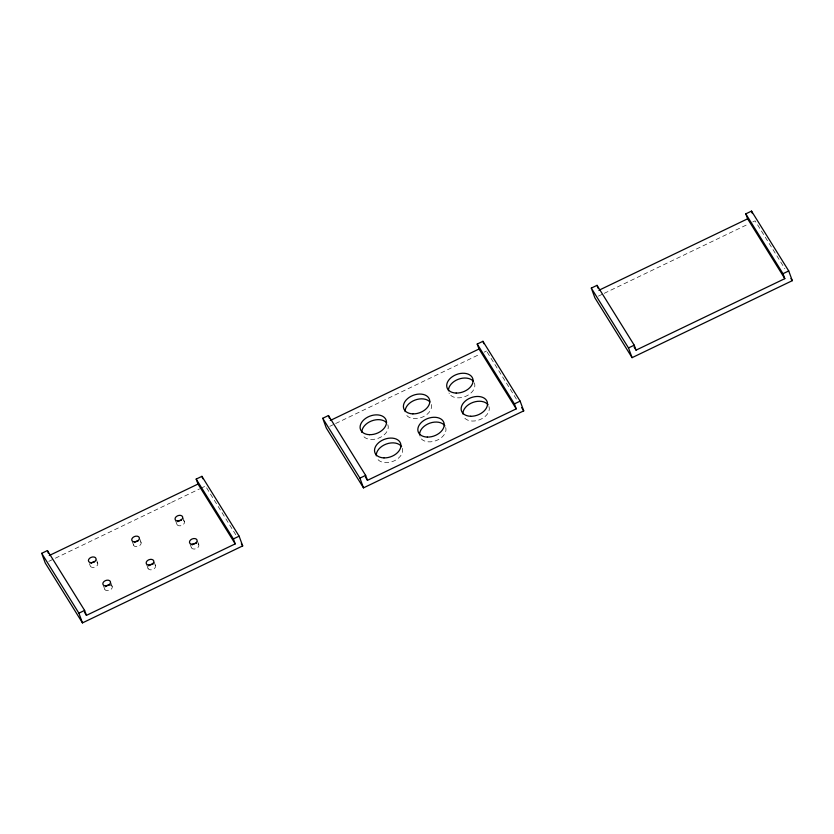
<?xml version="1.0" encoding="UTF-8"?>
<svg xmlns="http://www.w3.org/2000/svg" width="834" height="834" viewBox="0 0 834 834"><rect width="100%" height="100%" fill="white"/><g stroke="black" fill="none" stroke-linecap="round" stroke-linejoin="round"><path stroke-width="0.63" stroke-dasharray="4.17 3.13" d="M598.395 296.133L603.065 293.881M604.243 293.328L748.088 224.2M752.758 221.959L755.104 220.833L784.857 268.704M48.789 561.365L170.407 502.923M171.585 502.36L199.649 488.87M200.817 488.307L205.498 486.066L236.606 536.116M329.805 426.33L334.486 424.079M335.654 423.516L479.498 354.398M484.179 352.156L486.514 351.031M487.192 352.115L516.955 399.986M197.491 541.245L198.805 544.831M183.053 518.039L184.377 521.615M190.016 543.945L191.34 547.531M175.588 520.739L176.912 524.325M154.175 562.064L155.489 565.64M139.747 538.847L141.061 542.434M146.711 564.764L148.025 568.35M132.283 541.558L133.596 545.134M110.859 582.872L112.173 586.458M96.431 559.666L97.745 563.242M103.395 585.572L104.709 589.158M89.405 563.565L90.28 565.952M198.054 543.872A3.972 2.7 -20.2 0 1 195.927 548.741A3.972 2.7 -20.2 0 1 191.33 546.239M96.942 562.241A3.972 2.7 -20.2 0 1 95.149 567.057A3.972 2.7 -20.2 0 1 90.197 565.014M183.511 520.572A3.972 2.7 -20.2 0 1 181.77 525.43A3.972 2.7 -20.2 0 1 176.829 523.314M140.738 541.85A3.972 2.7 -20.2 0 1 138.048 546.395A3.972 2.7 -20.2 0 1 133.513 544.195M155.114 565.014A3.972 2.7 -20.2 0 1 152.341 569.643A3.972 2.7 -20.2 0 1 147.993 567.13M111.547 585.583A3.972 2.7 -20.2 0 1 109.254 590.389A3.972 2.7 -20.2 0 1 104.677 587.939M445.69 427.529A13.646 9.289 -20.2 0 1 436.682 440.415A13.646 9.289 -20.2 0 1 420.544 437.84M420.117 437.026A13.646 9.289 -20.2 0 1 420.034 436.818M402.384 448.338A13.646 9.289 -20.2 0 1 392.595 461.525A13.646 9.289 -20.2 0 1 376.728 457.626M387.81 424.694A13.646 9.289 -20.2 0 1 378.636 438.131A13.646 9.289 -20.2 0 1 362.383 434.629M431.334 404.532A13.646 9.289 -20.2 0 1 421.472 417.5A13.646 9.289 -20.2 0 1 405.689 413.81M474.327 382.869A13.646 9.289 -20.2 0 1 466.175 396.129A13.646 9.289 -20.2 0 1 449.547 394.013M449.307 393.617A13.646 9.289 -20.2 0 1 448.994 393.002M488.933 406.502A13.646 9.289 -20.2 0 1 479.362 419.846A13.646 9.289 -20.2 0 1 463.339 416.01"/><path stroke-width="1.25" d="M591.306 288.095L597.029 285.343L634.226 345.182L636.05 350.134L784.815 278.65L782.99 273.698L745.794 213.858L751.528 211.106L788.724 270.946L792.3 280.672L632.078 357.661L594.882 297.821L591.306 288.095L628.502 347.934L632.078 357.661M41.7 553.328L47.423 550.576L84.62 610.415L86.444 615.367L235.209 543.883L233.384 538.931L196.188 479.091L201.922 476.339L239.118 536.179L242.694 545.905L82.472 622.894L45.276 563.054L41.7 553.328L78.896 613.167L82.472 622.894M322.727 418.293L328.45 415.541L365.646 475.38L367.46 480.332L516.236 408.848L514.411 403.896L477.215 344.056L482.938 341.304L520.135 401.144L523.721 410.87L363.499 487.859L326.303 428.019L322.727 418.293L359.923 478.132L363.499 487.859M598.854 290.295L747.618 218.81L784.815 278.65M49.248 555.527L198.012 484.043L235.209 543.883M330.264 420.492L479.029 349.008L516.236 408.848M628.502 347.934L634.226 345.182M782.99 273.698L788.724 270.946M78.896 613.167L84.62 610.415M233.384 538.931L239.118 536.179M359.923 478.132L365.646 475.38M514.411 403.896L520.135 401.144M790.945 278.504L792.3 280.672M634.017 346.871L636.05 350.134M521.688 407.607L523.721 410.87M365.438 477.069L367.46 480.332M241.339 543.726L242.694 545.905M84.411 612.104L86.444 615.367M751.528 211.106L752.414 213.535M745.794 213.858L747.618 218.81M597.029 285.343L598.124 288.314M482.938 341.304L483.835 343.733M477.215 344.056L479.029 349.008M328.45 415.541L329.534 418.512M201.922 476.339L202.808 478.768M196.188 479.091L198.012 484.043M47.423 550.576L48.518 553.547M192.06 545.009A3.972 2.7 -20.2 0 1 196.397 543.309M91.062 563.357A3.972 2.7 -20.2 0 1 94.701 561.72M177.757 521.667A3.972 2.7 -20.2 0 1 181.416 520.093M134.378 542.548A3.972 2.7 -20.2 0 1 138.017 540.912M148.692 565.879A3.972 2.7 -20.2 0 1 153.081 564.128M105.376 586.698A3.972 2.7 -20.2 0 1 110.442 585.051M419.606 435.035A13.646 9.289 -20.2 0 1 429.677 423.203A13.646 9.289 -20.2 0 1 444.897 425.882M376.301 455.844A13.646 9.289 -20.2 0 1 386.371 444.011A13.646 9.289 -20.2 0 1 401.592 446.69M361.862 432.398A13.646 9.289 -20.2 0 1 371.474 420.972A13.646 9.289 -20.2 0 1 386.59 422.744M405.168 411.589A13.646 9.289 -20.2 0 1 414.779 400.164A13.646 9.289 -20.2 0 1 429.896 401.936M448.473 390.781A13.646 9.289 -20.2 0 1 458.241 379.293A13.646 9.289 -20.2 0 1 473.358 381.305M462.901 413.998A13.646 9.289 -20.2 0 1 472.982 402.395A13.646 9.289 -20.2 0 1 488.078 404.886M456.188 393.064A13.646 9.289 -20.2 0 0 472.742 378.511A13.646 9.289 -20.2 0 0 450.798 377.896A13.646 9.289 -20.2 0 0 456.188 393.064M470.616 416.27A13.646 9.289 -20.2 0 0 487.171 401.727A13.646 9.289 -20.2 0 0 465.226 401.112A13.646 9.289 -20.2 0 0 470.616 416.27M412.882 413.873A13.646 9.289 -20.2 0 0 429.437 399.319A13.646 9.289 -20.2 0 0 407.492 398.704A13.646 9.289 -20.2 0 0 412.882 413.873M427.31 437.089A13.646 9.289 -20.2 0 0 443.865 422.536A13.646 9.289 -20.2 0 0 421.921 421.921A13.646 9.289 -20.2 0 0 427.31 437.089M369.566 434.681A13.646 9.289 -20.2 0 0 386.132 420.127A13.646 9.289 -20.2 0 0 364.187 419.512A13.646 9.289 -20.2 0 0 369.566 434.681M383.994 457.897A13.646 9.289 -20.2 0 0 400.56 443.344A13.646 9.289 -20.2 0 0 378.615 442.729A13.646 9.289 -20.2 0 0 383.994 457.897M177.798 521.073A3.972 2.7 -20.2 0 0 182.615 516.84A3.972 2.7 -20.2 0 0 176.235 516.663A3.972 2.7 -20.2 0 0 177.798 521.073M192.227 544.289A3.972 2.7 -20.2 0 0 197.043 540.057A3.972 2.7 -20.2 0 0 190.663 539.869A3.972 2.7 -20.2 0 0 192.227 544.289M134.493 541.891A3.972 2.7 -20.2 0 0 139.309 537.659A3.972 2.7 -20.2 0 0 132.919 537.482A3.972 2.7 -20.2 0 0 134.493 541.891M148.921 565.098A3.972 2.7 -20.2 0 0 153.737 560.865A3.972 2.7 -20.2 0 0 147.347 560.688A3.972 2.7 -20.2 0 0 148.921 565.098M105.605 585.916A3.972 2.7 -20.2 0 0 110.422 581.684A3.972 2.7 -20.2 0 0 104.031 581.496A3.972 2.7 -20.2 0 0 105.605 585.916M91.177 562.7A3.972 2.7 -20.2 0 0 95.993 558.467A3.972 2.7 -20.2 0 0 89.603 558.29A3.972 2.7 -20.2 0 0 91.177 562.7"/></g></svg>
